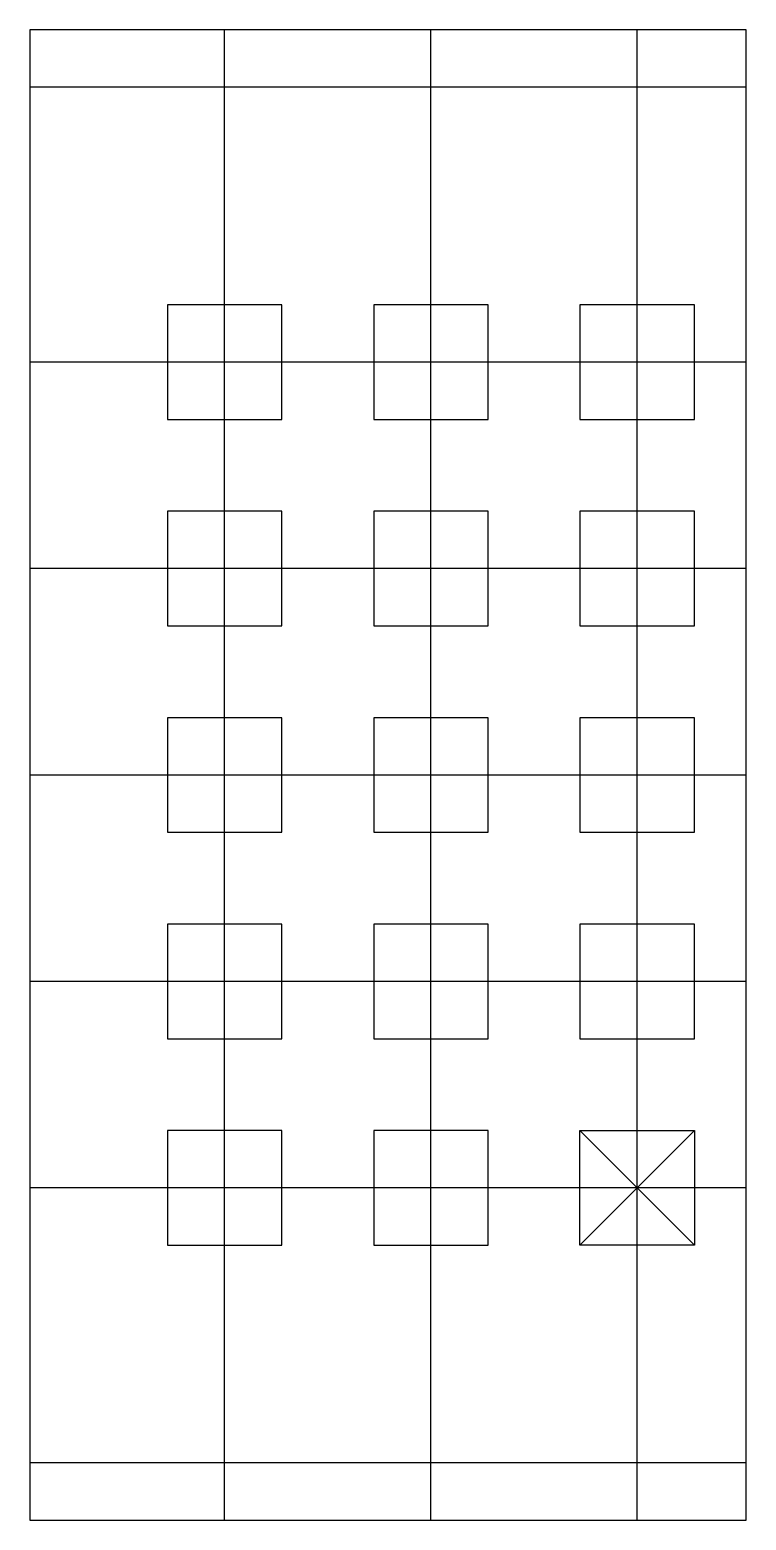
# Model space of a CAD drawing. Header units: millimetres. Extents: x -125 to 125, y -260 to 260.
import ezdxf

# ---------------------------------------------------------------- set-up
doc = ezdxf.new("R2010")
doc.units = ezdxf.units.MM
doc.layers.get('0').update_dxf_attribs({"linetype": 'CONTINUOUS'})

msp = doc.modelspace()

# ---------------------------------------------------------------- linework, layer by layer
for p, q in [((-57, -260), (-57, 260)), ((15, -260), (15, 260)), ((87, -260), (87, 260)), ((125, 240), (-125, 240)), ((125, 144), (-125, 144)), ((125, 72), (-125, 72)), ((125, 0), (-125, 0)), ((125, -72), (-125, -72)), ((67, -164), (67, -124)), ((67, -124), (107, -124)), ((107, -164), (67, -124)), ((67, -164), (107, -124)), ((107, -124), (107, -164)), ((125, -144), (-125, -144)), ((107, -164), (67, -164)), ((125, -240), (-125, -240))]:
    msp.add_line(p, q)
for points in [[(-125, 260), (-125, -260), (125, -260), (125, 260)], [(-77, 164), (-77, 124), (-37, 124), (-37, 164)], [(-5, 164), (-5, 124), (35, 124), (35, 164)], [(67, 164), (67, 124), (107, 124), (107, 164)], [(-77, 92), (-77, 52), (-37, 52), (-37, 92)], [(-5, 92), (-5, 52), (35, 52), (35, 92)], [(67, 92), (67, 52), (107, 52), (107, 92)], [(-77, 20), (-77, -20), (-37, -20), (-37, 20)], [(-5, 20), (-5, -20), (35, -20), (35, 20)], [(67, 20), (67, -20), (107, -20), (107, 20)], [(-77, -52), (-77, -92), (-37, -92), (-37, -52)], [(-5, -52), (-5, -92), (35, -92), (35, -52)], [(67, -52), (67, -92), (107, -92), (107, -52)], [(-77, -124), (-77, -164), (-37, -164), (-37, -124)], [(-5, -124), (-5, -164), (35, -164), (35, -124)]]:
    msp.add_lwpolyline(points, close=True)

doc.saveas('drawing.dxf')
